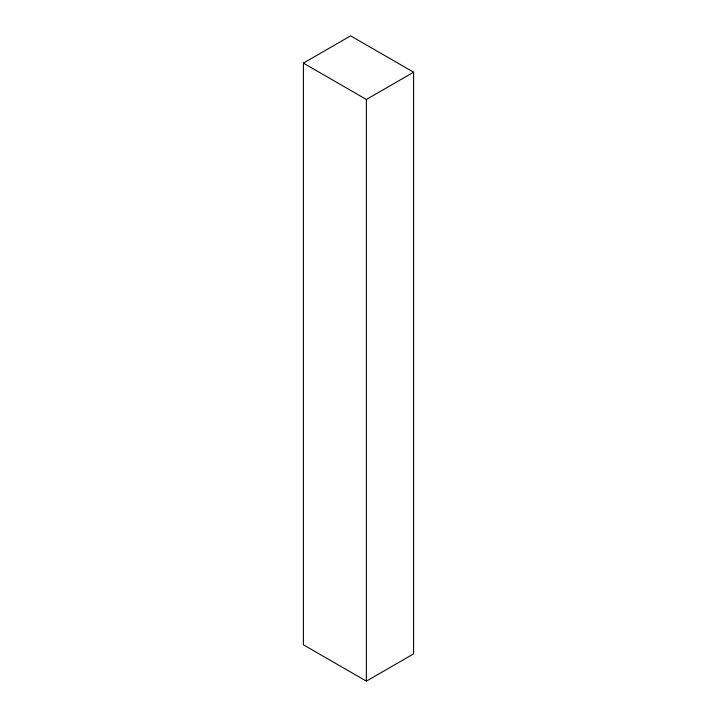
<?xml version="1.0" encoding="UTF-8"?>
<svg xmlns="http://www.w3.org/2000/svg" width="717" height="717" viewBox="0 0 717 717"><rect width="100%" height="100%" fill="white"/><g stroke="black" fill="none" stroke-linecap="round" stroke-linejoin="round"><path stroke-width="1.08" d="M303.399 63.114L350.631 35.85L413.601 72.202L413.601 653.886L366.369 681.15L303.399 644.798L303.399 63.114L366.369 99.466L413.601 72.202M366.369 99.466L366.369 681.15"/></g></svg>
